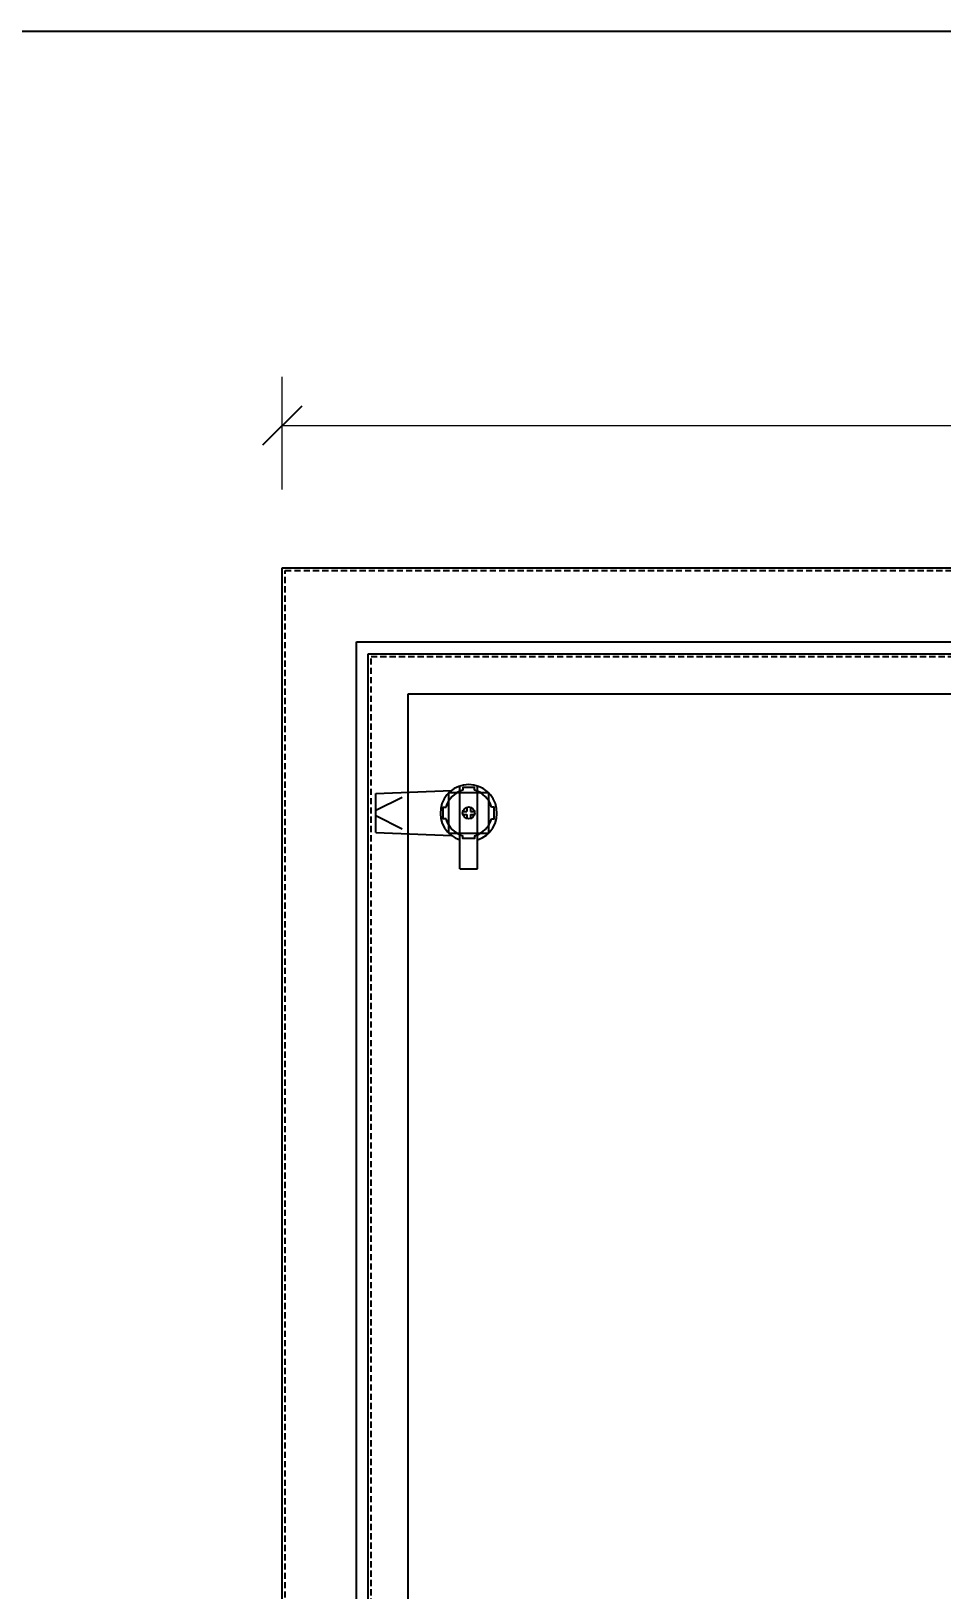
# Model space of a CAD drawing. Header units: millimetres. Extents: x 0 to 3953, y 0 to 2795.
# Drawn here: x 1061 to 1527, y 1998 to 2795 of the extents above; entities that cross this region are included whole.
import ezdxf

# ---------------------------------------------------------------- set-up
doc = ezdxf.new("R2010")
doc.units = ezdxf.units.MM
doc.linetypes.add('HIDDEN2', pattern=[4.7625, 3.175, -1.5875])
doc.layers.add('DIM', color=253, linetype='Continuous')
doc.layers.add('HEATER', color=1, linetype='Continuous')
doc.styles.add('Arial', font='arial.ttf')
doc.dimstyles.new('Dim-40', dxfattribs={"dimtxt": 40, "dimasz": 20, "dimexe": 25, "dimexo": 40, "dimgap": 20, "dimtad": 1, "dimdec": 0, "dimtxsty": 'Standard', "dimblk": 'OBLIQUE', "dimcen": 15, "dimclrd": 5, "dimclre": 5, "dimclrt": 3, "dimazin": 3, "dimtfac": 1, "dimtdec": 0, "dimtmove": 0, "dimatfit": 3, "dimldrblk": 'ARCHTICK', "dimlwd": 9, "dimlwe": 9})

# ---------------------------------------------------------------- blocks, each defined once
blk = doc.blocks.new('SDGFGHGHG')
at = {"layer": 'HEATER'}
for p, q in [((860892.94, 570780.52), (860931.57, 570781.99)), ((860892.94, 570760.52), (860892.94, 570780.52)), ((860935.94, 570742.02), (860935.94, 570784.31)), ((860944.94, 570742.02), (860944.94, 570784.31)), ((860892.94, 570771.9), (860906.33, 570778.66)), ((860937.46, 570771.28), (860939.54, 570771.28)), ((860939.54, 570773.47), (860939.54, 570771.28)), ((860941.34, 570773.47), (860941.34, 570771.28)), ((860941.34, 570771.28), (860943.43, 570771.28)), ((860892.94, 570769.15), (860906.33, 570762.38)), ((860937.46, 570769.77), (860939.54, 570769.77)), ((860939.54, 570769.77), (860939.54, 570767.58)), ((860941.34, 570769.77), (860941.34, 570767.58)), ((860941.34, 570769.77), (860943.43, 570769.77)), ((860892.94, 570760.52), (860931.57, 570759.05)), ((860935.94, 570742.02), (860944.94, 570742.02))]:
    blk.add_line(p, q, dxfattribs=at)
blk.add_circle((860940.44, 570770.52), 3.08, dxfattribs=at)
blk.add_arc((860940.44, 570770.52), 14.5, 288.08001, 251.91999, dxfattribs=at)
blk = doc.blocks.new('SĐFHGGH')
at = {"layer": 'HEATER'}
for points in [[(860943.44, 570717.03), (860943.44, 570718.41), (860937.44, 570718.41), (860937.44, 570717.03)], [(860928.83, 570702.41), (860927.44, 570702.41), (860927.44, 570708.41), (860928.83, 570708.41)], [(860952.06, 570702.41), (860953.44, 570702.41), (860953.44, 570708.41), (860952.06, 570708.41)], [(860943.44, 570693.79), (860943.44, 570692.41), (860937.44, 570692.41), (860937.44, 570693.79)]]:
    blk.add_lwpolyline(points, dxfattribs=at)
for start, end in [(104.47751, 165.52249), (14.47751, 75.52249), (194.47751, 255.52249), (284.47751, 345.52249)]:
    blk.add_arc((860940.44, 570705.41), 12, start, end, dxfattribs=at)
blk = doc.blocks.new('MS722')
for name, p in [('SDGFGHGHG', (-860940.44, -570770.52)), ('SĐFHGGH', (-860940.44, -570705.41))]:
    blk.add_blockref(name, p)
blk = doc.blocks.new('*D6')
at = {"color": 0, "linetype": 'ByBlock', "lineweight": -2}
for p, q in [((1199.03, 2603.24), (1179.03, 2583.24)), ((1979.03, 2583.24), (1999.03, 2603.24))]:
    blk.add_line(p, q, dxfattribs=at)
at = {"layer": 'Defpoints', "color": 0, "transparency": 16777216}
for p in [(1989.03, 2593.24), (1189.03, 2520.54), (1989.03, 2520.54)]:
    blk.add_point(p, dxfattribs=at)
at = {"layer": 'DIM', "color": 5, "lineweight": 9, "transparency": 16777216}
for p, q in [((1189.03, 2560.54), (1189.03, 2618.24)), ((1989.03, 2560.54), (1989.03, 2618.24)), ((1189.03, 2593.24), (1989.03, 2593.24))]:
    blk.add_line(p, q, dxfattribs=at)
at = {"layer": 'DIM', "color": 3, "transparency": 16777216, "insert": (1589.03, 2633.66), "char_height": 40, "attachment_point": 5}
blk.add_mtext('800', dxfattribs=at)
blk = doc.blocks.new('_ArchTick')
at = {"color": 0, "const_width": 0.15}
blk.add_lwpolyline([(-0.5, -0.5), (0.5, 0.5)], dxfattribs=at)
blk = doc.blocks.new('_Oblique')
at = {"color": 0, "linetype": 'ByBlock', "lineweight": -2}
blk.add_line((-0.5, -0.5), (0.5, 0.5), dxfattribs=at)
blk = doc.blocks.new('KHUNG CHUẨN')
at = {"color": 7}
blk.add_lwpolyline([(16919.25, -26555.16), (19889.25, -26555.16), (19889.25, -28655.16), (16919.25, -28655.16)], close=True, dxfattribs=at)
at = {"color": 3, "style": 'Arial'}
for tag, p in [('#01', (17055.57, -28580.1)), ('#02', (17431.39, -28580.1)), ('#03', (18030.58, -28580.1)), ('#08', (18751.7, -28580.1)), ('#10', (19064.78, -28580.1)), ('#11', (19060.3, -28625.69)), ('#05', (17308.45, -28633.02)), ('#06', (17632.65, -28633.73)), ('#09', (18753.85, -28632.6)), ('#12', (19806.46, -28628.91)), ('#04', (17024.77, -28634.62)), ('#07', (18002.01, -28634.74))]:
    blk.add_attdef(tag, p, '', height=20, dxfattribs=at)

msp = doc.modelspace()

# ---------------------------------------------------------------- linework, layer by layer
for points in [[(1189.03, 2520.54), (1989.03, 2520.54), (1989.03, 1320.54), (1189.03, 1320.54)], [(1227.03, 2482.54), (1951.03, 2482.54), (1951.03, 1358.54), (1227.03, 1358.54)]]:
    msp.add_lwpolyline(points, close=True)
at = {"linetype": 'HIDDEN2'}
msp.add_lwpolyline([(1190.53, 2519.04), (1987.53, 2519.04), (1987.53, 1322.04), (1190.53, 1322.04)], close=True, dxfattribs=at)
at = {"color": 6}
msp.add_lwpolyline([(1233.03, 2476.54), (1945.03, 2476.54), (1945.03, 1364.54), (1233.03, 1364.54)], close=True, dxfattribs=at)
at = {"color": 6, "linetype": 'HIDDEN2'}
msp.add_lwpolyline([(1234.53, 2475.04), (1943.53, 2475.04), (1943.53, 1366.04), (1234.53, 1366.04)], close=True, dxfattribs=at)
at = {"color": 3}
msp.add_lwpolyline([(1253.53, 2456.04), (1924.53, 2456.04), (1924.53, 1385.04), (1253.53, 1385.04)], close=True, dxfattribs=at)
at = {"color": 2}
msp.add_lwpolyline([(1274.28, 2384.79), (1294.78, 2384.79), (1294.78, 2405.29), (1274.28, 2405.29)], close=True, dxfattribs=at)

# ---------------------------------------------------------------- block references
at = {"color": 3, "xscale": 1.331000000005587, "yscale": 1.331000000005587, "zscale": 1.331000000005587}
msp.add_blockref('KHUNG CHUẨN', (-22519.52, 38140.02), dxfattribs=at)
msp.add_blockref('MS722', (1284.53, 2395.04))

# ---------------------------------------------------------------- dimensions: what is measured, and where the dimension line sits
at = {"layer": 'DIM', "color": 2}
dim = msp.add_linear_dim(base=(1989.03, 2593.24), p1=(1189.03, 2520.54), p2=(1989.03, 2520.54), dimstyle='Dim-40', dxfattribs=at)
dim.commit()
dim.dimension.update_dxf_attribs({"geometry": '*D6', "text_midpoint": (1589.03, 2633.66)})

doc.saveas('drawing.dxf')
